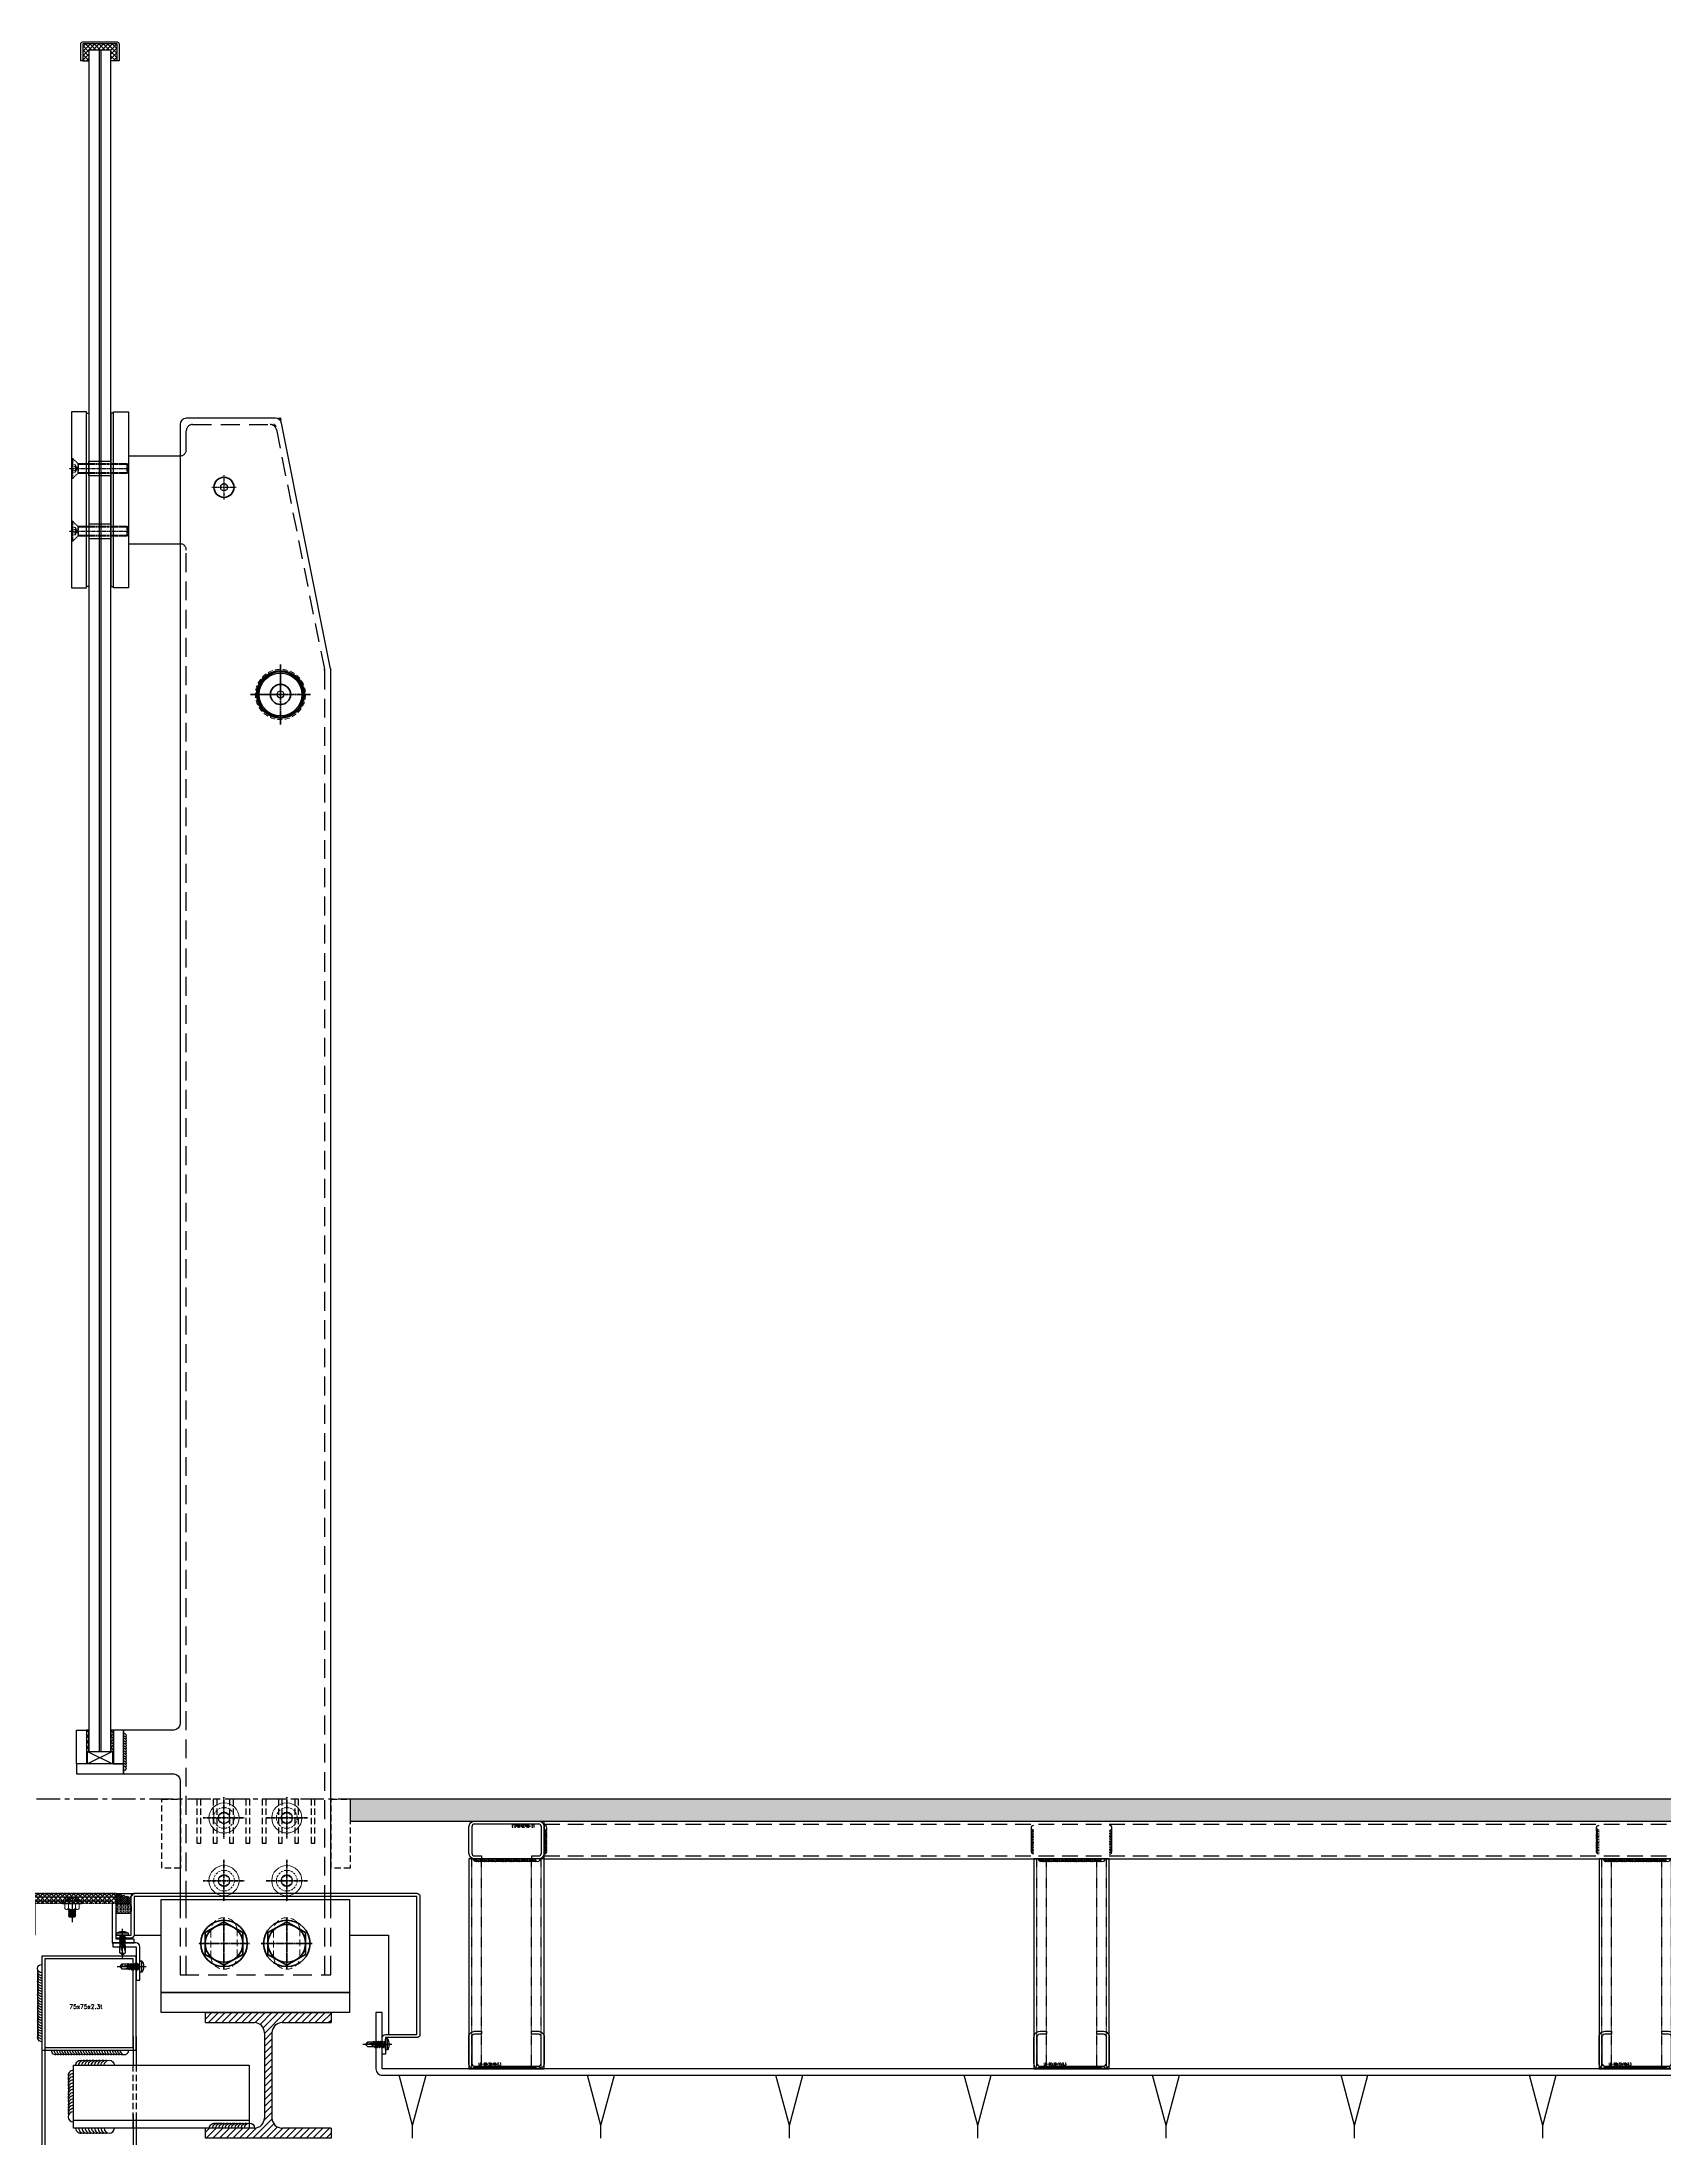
# Model space of a CAD drawing. Extents: x -3378 to 102197, y -3799 to 48702.
# Drawn here: x 83874 to 85166, y 24528 to 26198 of the extents above; entities that cross this region are included whole.
import ezdxf

# ---------------------------------------------------------------- set-up
doc = ezdxf.new("R2010")
doc.units = 0
for name, pattern in [('1', [8, 4, 4]), ('ACAD_ISO02W100', [15, 12, -3]), ('CENTER', [2, 1.25, -0.25, 0.25, -0.25]), ('CENTER2', [28.575, 19.05, -3.175, 3.175, -3.175]), ('DIVIDE', [1.25, 0.5, -0.25, 0, -0.25, 0, -0.25]), ('HIDDEN', [0.375, 0.25, -0.125]), ('Hidden 1_16_', [0.023813, 0.015875, -0.007938])]:
    doc.linetypes.add(name, pattern=pattern)
for name, color, linetype in [('##-鐵件', 1, 'Continuous'), ('11', 11, 'Continuous'), ('17矽利康187', 187, 'Continuous'), ('24WELD', 55, 'Continuous'), ('3', 3, 'Continuous'), ('4', 4, 'Continuous'), ('6', 6, 'Continuous'), ('7-GL-0', 6, 'Continuous'), ('ANGLE', 3, 'Continuous'), ('ARR', 6, 'Continuous'), ('BCM-DIM', 54, 'Continuous'), ('BCM-SIL', 8, 'Continuous'), ('cen', 1, 'CENTER2'), ('CENTER', 4, 'CENTER'), ('D04$0$Annotation', 7, 'Continuous'), ('GM_ANNO_DIMS', 4, 'Continuous'), ('GM_SECT_15', 15, 'Continuous'), ('GM_STEL_PRIM', 3, 'Continuous'), ('STRUCTURAL', 3, 'Continuous'), ('不鏽鋼板S.S.PANEL', 30, 'Continuous'), ('中心線 CENTER', 6, 'CENTER'), ('結構體 STRUCTURAL', 154, 'Continuous'), ('螺絲、螺栓', 4, 'Continuous'), ('視覺模型鋁擠型暫替', 4, 'Continuous'), ('金屬面材 METAL PANEL', 2, 'Continuous'), ('鐵件', 6, 'Continuous'), ('隱藏線 HIDDEN', 8, 'HIDDEN')]:
    doc.layers.add(name, color=color, linetype=linetype)
doc.layers.add('#不列印', color=250, linetype='Continuous', plot=False)
doc.layers.add('不顯示', color=254, linetype='Continuous', plot=False)
for name, color, linetype, lineweight in [('12', 3, 'Continuous', 9), ('粗实线', 7, 'Continuous', 40), ('虚线', 6, 'HIDDEN', 13), ('（粗实线0.35)', 7, '1', 40)]:
    doc.layers.add(name, color=color, linetype=linetype, lineweight=lineweight)
doc.styles.add('DIM', font='simplex.shx', dxfattribs={"bigfont": 'chineset.shx'})
doc.styles.add('romans', font='romans.shx', dxfattribs={"width": 0.5, "bigfont": ' chineset.shx'})

# ---------------------------------------------------------------- blocks, each defined once
blk = doc.blocks.new('*U213')
at = {"layer": '鐵件'}
for p, q in [((-231, 0), (1119, 0)), ((-231, -30), (-231, 0)), ((-231, -30), (1119, -30))]:
    blk.add_line(p, q, dxfattribs=at)
at = {"layer": '鐵件', "linetype": 'HIDDEN', "ltscale": 50}
for p, q in [((-231, -2.3), (1119, -2.3)), ((-231, -27.7), (1119, -27.7))]:
    blk.add_line(p, q, dxfattribs=at)
blk = doc.blocks.new('St-LC-60x30x10x2_3')
at = {"layer": 'STRUCTURAL', "color": 0, "linetype": 'ByBlock', "lineweight": -2}
blk.add_lwpolyline([(14.8, 38.4), (14.8, 36.1), (9.4, 36.1, 0.414214), (7.1, 33.8), (7.1, 13, 0.414214), (9.4, 10.7), (60.2, 10.7, 0.414214), (62.5, 13), (62.5, 33.8, 0.414214), (60.2, 36.1), (54.8, 36.1), (54.8, 38.4), (60.2, 38.4, -0.414214), (64.8, 33.8), (64.8, 13, -0.414214), (60.2, 8.4), (9.4, 8.4, -0.414214), (4.8, 13), (4.8, 33.8, -0.414214), (9.4, 38.4)], format="xyb", close=True, dxfattribs=at)
at = {"layer": 'Defpoints', "color": 0, "linetype": 'ByBlock', "lineweight": -2, "style": 'romans', "width": 0.6}
blk.add_text('LC-60x30x10x2.3', height=2, rotation=360, dxfattribs=at).set_placement((12.6, 11.4))
blk = doc.blocks.new('*U561')
for centre, end in [((0.9, 29), 196.3529), ((1, 31.5), 196.3529), ((1.1, 34), 196.3529), ((1.2, 36.5), 196.3529), ((1.3, 41.5), 196.3529), ((1.3, 39), 196.3529), ((0.1, 4), 268.1431), ((0.2, 6.5), 196.3529), ((0.3, 9), 196.3529), ((0.4, 11.5), 196.3529), ((0.5, 16.5), 196.3529), ((0.5, 14), 196.3529), ((0.6, 19), 196.3529), ((0.7, 21.5), 196.3529), ((0.8, 24), 196.3529), ((0.9, 26.5), 196.3529)]:
    blk.add_arc(centre, 4, 88.1431, end)
blk = doc.blocks.new('*U562')
for centre, end in [((3.1, 96.4), 196.3529), ((3.2, 98.9), 196.3529), ((3.3, 101.4), 196.3529), ((2.1, 64), 196.3529), ((2.2, 69), 196.3529), ((2.2, 66.5), 196.3529), ((2.3, 71.5), 196.3529), ((2.4, 74), 196.3529), ((2.5, 76.5), 196.3529), ((2.6, 81.5), 196.3529), ((2.6, 79), 196.3529), ((2.7, 84), 196.3529), ((2.8, 86.5), 196.3529), ((2.9, 89), 196.3529), ((3, 94), 196.3529), ((3, 91.5), 196.3529), ((0.9, 29), 196.3529), ((1, 31.5), 196.3529), ((1.1, 34), 196.3529), ((1.2, 36.5), 196.3529), ((1.3, 41.5), 196.3529), ((1.3, 39), 196.3529), ((1.4, 44), 196.3529), ((1.5, 46.5), 196.3529), ((1.6, 49), 196.3529), ((1.7, 54), 196.3529), ((1.7, 51.5), 196.3529), ((1.8, 56.5), 196.3529), ((1.9, 59), 196.3529), ((2, 61.5), 196.3529), ((0.1, 4), 268.1431), ((0.2, 6.5), 196.3529), ((0.3, 9), 196.3529), ((0.4, 11.5), 196.3529), ((0.5, 16.5), 196.3529), ((0.5, 14), 196.3529), ((0.6, 19), 196.3529), ((0.7, 21.5), 196.3529), ((0.8, 24), 196.3529), ((0.9, 26.5), 196.3529)]:
    blk.add_arc(centre, 4, 88.1431, end)
blk = doc.blocks.new('*U563')
for centre, end in [((3.1, 96.4), 196.3529), ((3.2, 98.9), 196.3529), ((3.3, 101.4), 196.3529), ((2.1, 64), 196.3529), ((2.2, 69), 196.3529), ((2.2, 66.5), 196.3529), ((2.3, 71.5), 196.3529), ((2.4, 74), 196.3529), ((2.5, 76.5), 196.3529), ((2.6, 81.5), 196.3529), ((2.6, 79), 196.3529), ((2.7, 84), 196.3529), ((2.8, 86.5), 196.3529), ((2.9, 89), 196.3529), ((3, 94), 196.3529), ((3, 91.5), 196.3529), ((0.9, 29), 196.3529), ((1, 31.5), 196.3529), ((1.1, 34), 196.3529), ((1.2, 36.5), 196.3529), ((1.3, 41.5), 196.3529), ((1.3, 39), 196.3529), ((1.4, 44), 196.3529), ((1.5, 46.5), 196.3529), ((1.6, 49), 196.3529), ((1.7, 54), 196.3529), ((1.7, 51.5), 196.3529), ((1.8, 56.5), 196.3529), ((1.9, 59), 196.3529), ((2, 61.5), 196.3529), ((0.1, 4), 268.1431), ((0.2, 6.5), 196.3529), ((0.3, 9), 196.3529), ((0.4, 11.5), 196.3529), ((0.5, 16.5), 196.3529), ((0.5, 14), 196.3529), ((0.6, 19), 196.3529), ((0.7, 21.5), 196.3529), ((0.8, 24), 196.3529), ((0.9, 26.5), 196.3529)]:
    blk.add_arc(centre, 4, 88.1431, end)
blk = doc.blocks.new('*U789')
at = {"layer": 'GM_STEL_PRIM'}
for p, q in [((0, -15), (-10.7, 25)), ((0, -15), (10.7, 25)), ((0, -25), (0, -15))]:
    blk.add_line(p, q, dxfattribs=at)
blk = doc.blocks.new('*U790')
at = {"layer": 'GM_ANNO_DIMS', "color": 0, "linetype": 'ByBlock', "lineweight": -2}
for p in [(0, 0), (150, 0), (300, 0), (450, 0), (600, 0), (750, 0), (900, 0)]:
    blk.add_blockref('*U789', p, dxfattribs=at)
blk = doc.blocks.new('*U635')
for centre, end in [((0.9, 29), 196.3529), ((1, 31.5), 196.3529), ((1.1, 34), 196.3529), ((1.2, 36.5), 196.3529), ((1.3, 41.5), 196.3529), ((1.3, 39), 196.3529), ((0.1, 4), 268.1431), ((0.2, 6.5), 196.3529), ((0.3, 9), 196.3529), ((0.4, 11.5), 196.3529), ((0.5, 16.5), 196.3529), ((0.5, 14), 196.3529), ((0.6, 19), 196.3529), ((0.7, 21.5), 196.3529), ((0.8, 24), 196.3529), ((0.9, 26.5), 196.3529)]:
    blk.add_arc(centre, 4, 88.1431, end)
blk = doc.blocks.new('*U636')
for centre, end in [((3.1, 96.4), 196.3529), ((3.2, 98.9), 196.3529), ((3.3, 101.4), 196.3529), ((2.1, 64), 196.3529), ((2.2, 69), 196.3529), ((2.2, 66.5), 196.3529), ((2.3, 71.5), 196.3529), ((2.4, 74), 196.3529), ((2.5, 76.5), 196.3529), ((2.6, 81.5), 196.3529), ((2.6, 79), 196.3529), ((2.7, 84), 196.3529), ((2.8, 86.5), 196.3529), ((2.9, 89), 196.3529), ((3, 94), 196.3529), ((3, 91.5), 196.3529), ((0.9, 29), 196.3529), ((1, 31.5), 196.3529), ((1.1, 34), 196.3529), ((1.2, 36.5), 196.3529), ((1.3, 41.5), 196.3529), ((1.3, 39), 196.3529), ((1.4, 44), 196.3529), ((1.5, 46.5), 196.3529), ((1.6, 49), 196.3529), ((1.7, 54), 196.3529), ((1.7, 51.5), 196.3529), ((1.8, 56.5), 196.3529), ((1.9, 59), 196.3529), ((2, 61.5), 196.3529), ((0.1, 4), 268.1431), ((0.2, 6.5), 196.3529), ((0.3, 9), 196.3529), ((0.4, 11.5), 196.3529), ((0.5, 16.5), 196.3529), ((0.5, 14), 196.3529), ((0.6, 19), 196.3529), ((0.7, 21.5), 196.3529), ((0.8, 24), 196.3529), ((0.9, 26.5), 196.3529)]:
    blk.add_arc(centre, 4, 88.1431, end)
blk = doc.blocks.new('*U637')
for centre, end in [((3.1, 96.4), 196.3529), ((3.2, 98.9), 196.3529), ((3.3, 101.4), 196.3529), ((2.1, 64), 196.3529), ((2.2, 69), 196.3529), ((2.2, 66.5), 196.3529), ((2.3, 71.5), 196.3529), ((2.4, 74), 196.3529), ((2.5, 76.5), 196.3529), ((2.6, 81.5), 196.3529), ((2.6, 79), 196.3529), ((2.7, 84), 196.3529), ((2.8, 86.5), 196.3529), ((2.9, 89), 196.3529), ((3, 94), 196.3529), ((3, 91.5), 196.3529), ((0.9, 29), 196.3529), ((1, 31.5), 196.3529), ((1.1, 34), 196.3529), ((1.2, 36.5), 196.3529), ((1.3, 41.5), 196.3529), ((1.3, 39), 196.3529), ((1.4, 44), 196.3529), ((1.5, 46.5), 196.3529), ((1.6, 49), 196.3529), ((1.7, 54), 196.3529), ((1.7, 51.5), 196.3529), ((1.8, 56.5), 196.3529), ((1.9, 59), 196.3529), ((2, 61.5), 196.3529), ((0.1, 4), 268.1431), ((0.2, 6.5), 196.3529), ((0.3, 9), 196.3529), ((0.4, 11.5), 196.3529), ((0.5, 16.5), 196.3529), ((0.5, 14), 196.3529), ((0.6, 19), 196.3529), ((0.7, 21.5), 196.3529), ((0.8, 24), 196.3529), ((0.9, 26.5), 196.3529)]:
    blk.add_arc(centre, 4, 88.1431, end)
blk = doc.blocks.new('*U638')
for centre, end in [((0.9, 29), 196.3529), ((1, 31.5), 196.3529), ((1.1, 34), 196.3529), ((1.2, 36.5), 196.3529), ((1.3, 41.5), 196.3529), ((1.3, 39), 196.3529), ((0.1, 4), 268.1431), ((0.2, 6.5), 196.3529), ((0.3, 9), 196.3529), ((0.4, 11.5), 196.3529), ((0.5, 16.5), 196.3529), ((0.5, 14), 196.3529), ((0.6, 19), 196.3529), ((0.7, 21.5), 196.3529), ((0.8, 24), 196.3529), ((0.9, 26.5), 196.3529)]:
    blk.add_arc(centre, 4, 88.1431, end)
blk = doc.blocks.new('*U791')
at = {"layer": '24WELD'}
for name, p, xscale, yscale, zscale, rotation in [('*U638', (-30, 98, 0), -0.5062500000000004, 0.5062500000000004, 0.5062500000000004, 178.1430628016457), ('*U635', (30, 98, 0), 0.5062500000000004, 0.5062500000000004, 0.5062500000000004, 181.8569371983544), ('*U636', (26.8, 71.2, 0), 0.5062499999999996, 0.5062499999999996, 0.5062499999999996, 91.85693719835433), ('*U637', (26.8, -96.4, 0), -0.5062500000000003, 0.5062500000000004, 0.5062500000000004, 88.14306280164571)]:
    blk.add_blockref(name, p, dxfattribs=dict(at, xscale=xscale, yscale=yscale, zscale=zscale, rotation=rotation))
blk = doc.blocks.new('*U794')
at = {"color": 0, "linetype": 'ByBlock', "lineweight": -2}
for p in [(0, 0), (450, 0), (900, 0)]:
    blk.add_blockref('*U791', p, dxfattribs=at)
blk = doc.blocks.new('*U639')
at = {"layer": '##-鐵件', "color": 1}
blk.add_lwpolyline([(1657.2, 30), (1489.8, 30), (1489.8, -30), (1657.2, -30)], close=True, dxfattribs=at)
at = {"color": 251, "linetype": 'Hidden 1_16_', "ltscale": 5}
for p, q in [((1657.2, 27.7), (1489.8, 27.7)), ((1657.2, 20), (1489.8, 20)), ((1657.2, -20), (1489.8, -20)), ((1657.2, -27.7), (1489.8, -27.7))]:
    blk.add_line(p, q, dxfattribs=at)
at = {"layer": '#不列印', "rotation": 90}
blk.add_blockref('St-LC-60x30x10x2_3', (1665.6, -34.8), dxfattribs=at)
blk = doc.blocks.new('*U795')
at = {"layer": '鐵件', "rotation": 270}
blk.add_blockref('*U639', (0, 1573.5), dxfattribs=at)
blk = doc.blocks.new('*U796')
at = {"color": 0, "linetype": 'ByBlock', "lineweight": -2}
for p in [(0, 0), (450, 0), (900, 0)]:
    blk.add_blockref('*U795', p, dxfattribs=at)
blk = doc.blocks.new('A$C19b21843')
at = {"layer": '11'}
blk.add_lwpolyline([(3.5, 4), (3, 3.5), (3.5, 3), (3, 2.5), (3.5, 2), (3, 1.5), (3.5, 1), (3.5, 0), (5, 0), (5, 15), (3.5, 15), (3.5, 14), (3, 13.5), (3.5, 13), (3, 12.5), (3.5, 12), (3, 11.5), (3.5, 11), (3, 10.5), (3.5, 10), (3, 9.5), (3.5, 9), (3, 8.5), (3.5, 8), (3, 7.5), (3.5, 7), (3, 6.5), (3.5, 6), (3, 5.5), (3.5, 5), (3, 4.5)], close=True, dxfattribs=at)
at = {"layer": '12'}
for p, q in [((5, 13.2), (9.2, 13.2)), ((9.2, 10.4), (5, 10.4)), ((9.2, 4.6), (5, 4.6)), ((9.2, 1.8), (5, 1.8)), ((10, 11.8), (10, 3.2)), ((10, 10), (10.2, 10)), ((10, 4.9), (10, 4.6)), ((10.6, 5), (10.3, 5)), ((10.5, 10.5), (10.9, 4.6)), ((10.7, 10), (11.1, 10)), ((11.5, 5), (11.1, 5)), ((11.3, 10.5), (11.8, 4.6)), ((11.6, 10), (11.9, 10)), ((12.4, 5), (12, 5)), ((12.2, 10.5), (12.6, 4.6)), ((12.5, 10), (12.8, 10)), ((13.2, 5), (12.9, 5)), ((13.1, 10.5), (13.5, 4.6)), ((13.4, 10), (13.7, 10)), ((14.1, 5), (13.8, 5)), ((14, 10.5), (14.4, 4.6)), ((14.2, 10), (14.6, 10)), ((15, 5), (14.6, 5)), ((14.8, 10.5), (15.3, 4.6))]:
    blk.add_line(p, q, dxfattribs=at)
for points in [[(10, 4.6), (10, 4.6), (10.3, 5), (10, 8.4)], [(15.1, 10), (15.5, 10), (15.5, 5.4)], [(15.5, 10), (16, 9.5), (16, 5.5), (15.5, 5)]]:
    blk.add_lwpolyline(points, dxfattribs=at)
for points in [[(10.7, 10), (10.5, 10.5), (10.2, 10), (10.6, 5), (10.9, 4.6), (11.1, 5)], [(11.6, 10), (11.3, 10.5), (11.1, 10), (11.5, 5), (11.8, 4.6), (12, 5)], [(12.5, 10), (12.2, 10.5), (11.9, 10), (12.4, 5), (12.6, 4.6), (12.9, 5)], [(13.4, 10), (13.1, 10.5), (12.8, 10), (13.2, 5), (13.5, 4.6), (13.8, 5)], [(14.2, 10), (14, 10.5), (13.7, 10), (14.1, 5), (14.4, 4.6), (14.6, 5)], [(15.1, 10), (14.8, 10.5), (14.6, 10), (15, 5), (15.3, 4.6), (15.5, 5)]]:
    blk.add_lwpolyline(points, close=True, dxfattribs=at)
for centre, radius, start, end in [((8.3, 11.8), 1.66, 300, 60), ((4.6, 7.5), 5.37, 327.686, 32.314), ((8.3, 3.2), 1.66, 300, 60)]:
    blk.add_arc(centre, radius, start, end, dxfattribs=at)
at = {"layer": '3'}
for p, q in [((0, 12), (3.3, 8.8)), ((3, 10.5), (0, 10.5)), ((0, 9.7), (3.1, 6.6)), ((0, 7.5), (3.5, 4)), ((0, 5.2), (2.7, 2.5)), ((0, 4.5), (3, 4.5)), ((0, 3), (0.5, 2.5)), ((1.8, 12.5), (3.4, 10.9))]:
    blk.add_line(p, q, dxfattribs=at)
at = {"layer": '4'}
blk.add_line((0, 7.5), (20, 7.5), dxfattribs=at)
at = {"layer": '6'}
blk.add_lwpolyline([(0, 12.5), (3, 12.5), (3.5, 12), (3, 11.5), (3.5, 11), (3, 10.5), (3.5, 10), (3, 9.5), (3.5, 9), (3, 8.5), (3.5, 8), (3, 7.5), (3.5, 7), (3, 6.5), (3.5, 6), (3, 5.5), (3.5, 5), (3, 4.5), (3.5, 4), (3, 3.5), (3.5, 3), (3, 2.5), (0, 2.5)], close=True, dxfattribs=at)
blk = doc.blocks.new('M5x16圓頭自攻')
at = {"layer": 'ARR', "color": 0, "linetype": 'CENTER', "ltscale": 0.87}
blk.add_line((18, 0), (-5.1, 0), dxfattribs=at)
at = {"layer": 'ARR', "color": 0, "linetype": 'ByBlock', "ltscale": 0.3}
for p, q in [((-1.6, -4.5), (-1.6, 4.5)), ((0.5, 2.2), (1.1, 1.9)), ((0.7, 2.1), (1.6, -2.5)), ((1.9, 1.9), (1.1, 1.9)), ((2.2, 2.5), (3.2, -2.5)), ((3.5, 1.9), (2.7, 1.9)), ((3.8, 2.5), (4.8, -2.5)), ((5.1, 1.9), (4.3, 1.9)), ((5.4, 2.5), (6.4, -2.5)), ((6.8, 1.9), (5.9, 1.9)), ((7.2, 2.5), (8.2, -2.5)), ((8.4, 1.9), (7.7, 1.9)), ((8.7, 1.9), (8, 1.9)), ((9.1, 2.5), (9.7, -0.6)), ((14.1, 2.1), (9.5, 2.1)), ((15.8, 0.1), (14.1, 2.1)), ((15.8, 0.1), (15.9, 0.1)), ((16, 0), (16, 0)), ((2.1, -1.9), (2.9, -1.9)), ((3.7, -1.9), (4.5, -1.9)), ((5.3, -1.9), (6.1, -1.9)), ((6.9, -1.9), (7.8, -1.9)), ((8.5, -2.1), (12.9, -2.1)), ((15.8, -0.1), (14.1, -2.1)), ((15.8, -0.1), (15.9, -0.1))]:
    blk.add_line(p, q, dxfattribs=at)
blk.add_lwpolyline([(-3, -0.5, 0.134476), (-1.6, -4.5), (-0.6, -4.5, 0.198912), (-0.4, -4.4), (-0.1, -4.1, 0.198912), (0, -3.9), (0, 3.9, 0.198912), (-0.1, 4.1), (-0.4, 4.4, 0.198912), (-0.6, 4.5), (-1.6, 4.5, 0.134562), (-3, 0.5), (-2.5, 0.5), (-2.5, -0.5), (-3, -0.5)], format="xyb", dxfattribs=at)
blk.add_lwpolyline([(1.1, 1.9), (2.1, -1.9), (1.8, -2.5), (1.6, -2.5), (1.3, -1.9), (0.3, 1.9), (0.5, 2.2)], dxfattribs=at)
for points in [[(3.2, -2.5), (2.9, -1.9), (1.9, 1.9), (2.2, 2.5), (2.4, 2.5), (2.7, 1.9), (3.7, -1.9), (3.4, -2.5)], [(4.8, -2.5), (4.5, -1.9), (3.5, 1.9), (3.8, 2.5), (4, 2.5), (4.3, 1.9), (5.3, -1.9), (5, -2.5)], [(6.4, -2.5), (6.1, -1.9), (5.1, 1.9), (5.4, 2.5), (5.6, 2.5), (5.9, 1.9), (6.9, -1.9), (6.6, -2.5)], [(8.2, -2.5), (7.8, -1.9), (6.8, 1.9), (7.2, 2.5), (7.3, 2.5), (7.7, 1.9), (8.7, -1.9), (8.3, -2.5)], [(9.1, 2.5), (8.7, 1.9), (9.7, -0.6), (9.5, 2.1), (9.2, 2.5)]]:
    blk.add_lwpolyline(points, close=True, dxfattribs=at)
for centre, radius, start, end in [((0.7, 3.1), 0.874, 220.3388, 257.7802), ((10.9, -0.3), 1.2, 56.152, 236.152), ((14.9, 6.9), 7.01, 241.6458, 278.008), ((15.9, 1.7), 1.82, 168.8617, 267.6865), ((15.9, 0), 0.05, 0, 90), ((1.2, -3.3), 1.44, 84.7312, 144.22), ((13.5, 4.9), 7.01, 241.6458, 274.9541), ((15.9, 0), 0.05, 270, 0)]:
    blk.add_arc(centre, radius, start, end, dxfattribs=at)
blk = doc.blocks.new('*U255')
blk.add_blockref('M5x16圓頭自攻', (0, 0))
blk = doc.blocks.new('H-100x100x6x8')
at = {"layer": '視覺模型鋁擠型暫替', "linetype": 'Continuous'}
h = blk.add_hatch(dxfattribs=at)
h.set_pattern_fill('ANSI31', color=1, scale=30)
h.set_pattern_definition([(45, (-90912.223, -1005445.726), (-2.65165043, 2.65165043), [])])
edge = h.paths.add_edge_path()
edge.add_line((61, -8), (100, -8))
edge.add_line((100, -8), (100, 0))
edge.add_line((100, 0), (0, 0))
edge.add_line((0, 0), (0, -8))
edge.add_line((0, -8), (39, -8))
edge.add_arc((39, -16), 8, 0, 90, ccw=False)
edge.add_line((47, -16), (47, -84))
edge.add_arc((39, -84), 8, -90, 0, ccw=False)
edge.add_line((39, -92), (0, -92))
edge.add_line((0, -92), (0, -100))
edge.add_line((0, -100), (100, -100))
edge.add_line((100, -100), (100, -92))
edge.add_line((100, -92), (61, -92))
edge.add_arc((61, -84), 8, 180, 270, ccw=False)
edge.add_line((53, -84), (53, -16))
edge.add_arc((61, -16), 8, 90, 180, ccw=False)
h.paths.add_polyline_path([(51.9, -76.8), (51.9, -70.8)], flags=16)
h.paths.add_polyline_path([(93.1, -6), (93.1, -2)], flags=16)
h.paths.add_polyline_path([(93.1, -98), (93.1, -94)], flags=16)
h.paths.add_polyline_path([(75.4, -100.5), (75.4, -93)])
for p, q in [((0, 0), (100, 0)), ((0, -8), (0, 0)), ((100, 0), (100, -8)), ((0, -8), (39, -8)), ((47, -16), (47, -84)), ((53, -16), (53, -84)), ((61, -8), (100, -8)), ((0, -100), (0, -92)), ((39, -92), (0, -92)), ((100, -100), (0, -100)), ((100, -92), (61, -92)), ((100, -92), (100, -100))]:
    blk.add_line(p, q, dxfattribs=at)
for centre, start, end in [((39, -16), 0, 90), ((61, -16), 90, 180), ((39, -84), 270, 0), ((61, -84), 180, 270)]:
    blk.add_arc(centre, 8, start, end, dxfattribs=at)
blk = doc.blocks.new('M8对拧螺钉CF1')
at = {"color": 7, "lineweight": 9, "flags": 128}
blk.add_lwpolyline([(-2.5, -1.4), (0, -2.9), (2.5, -1.4), (2.5, 1.4), (0, 2.9), (-2.5, 1.4)], close=True, dxfattribs=at)
at = {"color": 7, "lineweight": 9}
blk.add_circle((0, 0), 2.89, dxfattribs=at)
at = {"layer": 'cen', "color": 1, "linetype": 'CENTER', "ltscale": 0.5}
for p, q in [((-9.7, 0), (9.7, 0)), ((0, 9.7), (0, -9.7))]:
    blk.add_line(p, q, dxfattribs=at)
at = {"layer": '（粗实线0.35)'}
blk.add_circle((0, 0), 8, dxfattribs=at)
blk = doc.blocks.new('*U219')
at = {"layer": 'D04$0$Annotation', "color": 8}
for centre, end in [((4, 0), 180), ((8, 0), 120), ((12, 0), 120), ((16, 0), 120), ((20, 0), 120), ((24, 0), 120), ((28, 0), 120), ((32, 0), 120), ((36, 0), 120), ((40, 0), 120), ((44, 0), 120), ((48, 0), 120), ((52, 0), 120), ((56, 0), 120)]:
    blk.add_arc(centre, 4, 0, end, dxfattribs=at)
blk = doc.blocks.new('*U316')
at = {"color": 6, "linetype": 'ACAD_ISO02W100', "lineweight": 9, "ltscale": 0.12}
for p, q in [((0, 8), (1, 8)), ((0, -8), (0, 8)), ((0, 2.9), (3, 2.9)), ((0, 1.4), (3, 1.4)), ((1, -8), (1, 8)), ((1, 8), (5, 4)), ((3, 2.9), (4.7, 0)), ((3, -2.9), (4.7, 0)), ((5, 4), (44.2, 4)), ((5, 4), (5, -4)), ((5, 4), (5.7, 3.2)), ((5, 3.2), (45, 3.2)), ((5.7, -4), (5.7, 4)), ((44.2, 4), (45, 3.2)), ((44.2, -4), (44.2, 4)), ((45, 3.2), (45, -3.3)), ((0, -1.5), (3, -1.5)), ((0, -2.9), (3, -2.9)), ((0, -8), (1, -8)), ((1, -8), (5, -4)), ((5, -3.3), (45, -3.3)), ((5, -4), (5.7, -3.3)), ((5, -4), (44.2, -4)), ((44.2, -4), (45, -3.3))]:
    blk.add_line(p, q, dxfattribs=at)
for centre, radius, start, end in [((1.9, 2.2), 1.32, 326.6933, 33.3067), ((1.3, 0), 2.26, 320.1408, 39.8592), ((1.9, -2.2), 1.32, 326.6933, 33.3067)]:
    blk.add_arc(centre, radius, start, end, dxfattribs=at)
at = {"layer": 'CENTER', "color": 1, "linetype": 'CENTER', "ltscale": 0.5}
blk.add_line((-1.6, 0), (46.4, 0), dxfattribs=at)
blk = doc.blocks.new('*U317')
at = {"color": 6, "linetype": 'ACAD_ISO02W100', "lineweight": 9, "ltscale": 0.12}
for p, q in [((0, 8), (1, 8)), ((0, -8), (0, 8)), ((0, 2.9), (3, 2.9)), ((0, 1.4), (3, 1.4)), ((1, -8), (1, 8)), ((1, 8), (5, 4)), ((3, 2.9), (4.7, 0)), ((3, -2.9), (4.7, 0)), ((5, 4), (44.2, 4)), ((5, 4), (5, -4)), ((5, 4), (5.7, 3.2)), ((5, 3.2), (45, 3.2)), ((5.7, -4), (5.7, 4)), ((44.2, 4), (45, 3.2)), ((44.2, -4), (44.2, 4)), ((45, 3.2), (45, -3.3)), ((0, -1.5), (3, -1.5)), ((0, -2.9), (3, -2.9)), ((0, -8), (1, -8)), ((1, -8), (5, -4)), ((5, -3.3), (45, -3.3)), ((5, -4), (5.7, -3.3)), ((5, -4), (44.2, -4)), ((44.2, -4), (45, -3.3))]:
    blk.add_line(p, q, dxfattribs=at)
for centre, radius, start, end in [((1.9, 2.2), 1.32, 326.6933, 33.3067), ((1.3, 0), 2.26, 320.1408, 39.8592), ((1.9, -2.2), 1.32, 326.6933, 33.3067)]:
    blk.add_arc(centre, radius, start, end, dxfattribs=at)
at = {"layer": 'CENTER', "color": 1, "linetype": 'CENTER', "ltscale": 0.5}
blk.add_line((-1.6, 0), (46.4, 0), dxfattribs=at)
blk = doc.blocks.new('*U802')
at = {"color": 1, "linetype": 'CENTER', "ltscale": 0.3}
for p, q in [((0, -20.3), (0, 20.3)), ((20.3, 0), (-20.3, 0))]:
    blk.add_line(p, q, dxfattribs=at)
blk.add_lwpolyline([(0, 17.3), (15, 8.7), (15, -8.7), (0, -17.3), (-15, -8.7), (-15, 8.7)], close=True)
blk.add_circle((0, 0), 15)
at = {"layer": '粗实线'}
blk.add_circle((0, 0), 18.5, dxfattribs=at)
at = {"layer": '虚线', "ltscale": 21}
blk.add_lwpolyline([(-10.5, 10), (-10.5, -10, 1), (10.5, -10), (10.5, 10, 1)], format="xyb", close=True, dxfattribs=at)
blk = doc.blocks.new('*U801')
at = {"layer": '粗实线', "color": 0, "linetype": 'ByBlock', "lineweight": -2}
for p in [(0, 0), (50, 0)]:
    blk.add_blockref('*U802', p, dxfattribs=at)
blk = doc.blocks.new('M12CF')
at = {"color": 1, "linetype": 'CENTER', "lineweight": -2, "ltscale": 0.5}
for p, q in [((-16.5, 0), (16.5, 0)), ((0, 16.5), (0, -16.5))]:
    blk.add_line(p, q, dxfattribs=at)
at = {"color": 7, "lineweight": 9, "flags": 128}
blk.add_lwpolyline([(-4, -2.3), (0, -4.6), (4, -2.3), (4, 2.3), (0, 4.6), (-4, 2.3)], close=True, dxfattribs=at)
at = {"color": 7, "lineweight": 9}
for radius in [12, 4.62]:
    blk.add_circle((0, 0), radius, dxfattribs=at)
blk = doc.blocks.new('*U466')
for centre, end in [((4, -0.1), 178.1431), ((6.5, -0.2), 106.3529), ((9, -0.3), 106.3529), ((11.5, -0.4), 106.3529), ((14, -0.5), 106.3529), ((16.5, -0.5), 106.3529), ((19, -0.6), 106.3529), ((21.5, -0.7), 106.3529), ((24, -0.8), 106.3529), ((26.5, -0.9), 106.3529), ((29, -0.9), 106.3529), ((31.5, -1), 106.3529)]:
    blk.add_arc(centre, 4, 358.1431, end)
blk = doc.blocks.new('*U486')
for centre, end in [((4, -0.1), 178.1431), ((6.5, -0.2), 106.3529), ((9, -0.3), 106.3529), ((11.5, -0.4), 106.3529), ((14, -0.5), 106.3529), ((16.5, -0.5), 106.3529), ((19, -0.6), 106.3529), ((21.5, -0.7), 106.3529), ((24, -0.8), 106.3529), ((26.5, -0.9), 106.3529)]:
    blk.add_arc(centre, 4, 358.1431, end)
blk = doc.blocks.new('*U487')
for centre, end in [((4, -0.1), 178.1431), ((6.5, -0.2), 106.3529), ((9, -0.3), 106.3529), ((11.5, -0.4), 106.3529), ((14, -0.5), 106.3529), ((16.5, -0.5), 106.3529), ((19, -0.6), 106.3529), ((21.5, -0.7), 106.3529), ((24, -0.8), 106.3529), ((26.5, -0.9), 106.3529)]:
    blk.add_arc(centre, 4, 358.1431, end)
blk = doc.blocks.new('*U488')
for centre, end in [((4, -0.1), 178.1431), ((6.5, -0.2), 106.3529), ((9, -0.3), 106.3529), ((11.5, -0.4), 106.3529), ((14, -0.5), 106.3529), ((16.5, -0.5), 106.3529), ((19, -0.6), 106.3529), ((21.5, -0.7), 106.3529), ((24, -0.8), 106.3529), ((26.5, -0.9), 106.3529), ((29, -0.9), 106.3529), ((31.5, -1), 106.3529), ((34, -1.1), 106.3529), ((36.5, -1.2), 106.3529)]:
    blk.add_arc(centre, 4, 358.1431, end)
blk = doc.blocks.new('*U472')
for centre, end in [((-0.5, -16.5), 16.3529), ((-0.6, -19), 16.3529), ((-0.5, -14), 16.3529), ((-0.4, -11.5), 16.3529), ((-0.3, -9), 16.3529), ((-0.1, -4), 88.1431), ((-0.2, -6.5), 16.3529), ((-1.3, -39), 16.3529), ((-1.2, -36.5), 16.3529), ((-1, -31.5), 16.3529), ((-1.1, -34), 16.3529), ((-0.9, -29), 16.3529), ((-0.9, -26.5), 16.3529), ((-0.8, -24), 16.3529), ((-0.7, -21.5), 16.3529), ((-1.8, -56.5), 16.3529), ((-1.9, -59), 16.3529), ((-1.7, -54), 16.3529), ((-1.7, -51.5), 16.3529), ((-1.6, -49), 16.3529), ((-1.4, -44), 16.3529), ((-1.5, -46.5), 16.3529), ((-1.3, -41.5), 16.3529), ((-2.2, -69), 16.3529), ((-2.2, -66.5), 16.3529), ((-2.1, -64), 16.3529), ((-2, -61.5), 16.3529)]:
    blk.add_arc(centre, 4, 268.1431, end)
blk = doc.blocks.new('*U467')
for centre, end in [((-69, 2.2), 286.3529), ((-66.5, 2.2), 286.3529), ((-64, 2.1), 286.3529), ((-61.5, 2), 286.3529), ((-59, 1.9), 286.3529), ((-56.5, 1.8), 286.3529), ((-54, 1.7), 286.3529), ((-51.5, 1.7), 286.3529), ((-49, 1.6), 286.3529), ((-46.5, 1.5), 286.3529), ((-44, 1.4), 286.3529), ((-41.5, 1.3), 286.3529), ((-39, 1.3), 286.3529), ((-36.5, 1.2), 286.3529), ((-34, 1.1), 286.3529), ((-31.5, 1), 286.3529), ((-29, 0.9), 286.3529), ((-26.5, 0.9), 286.3529), ((-24, 0.8), 286.3529), ((-21.5, 0.7), 286.3529), ((-19, 0.6), 286.3529), ((-16.5, 0.5), 286.3529), ((-14, 0.5), 286.3529), ((-11.5, 0.4), 286.3529), ((-9, 0.3), 286.3529), ((-6.5, 0.2), 286.3529), ((-4, 0.1), 358.1431)]:
    blk.add_arc(centre, 4, 178.1431, end)
blk = doc.blocks.new('75x75x2.3t')
at = {"layer": 'GM_SECT_15'}
for points in [[(0, -75), (75, -75), (75, 0), (0, 0)], [(2.3, -72.7), (72.7, -72.7), (72.7, -2.3), (2.3, -2.3)]]:
    blk.add_lwpolyline(points, close=True, dxfattribs=at)
at = {"layer": '不顯示', "linetype": 'Continuous', "insert": (21.8, -38.5), "char_height": 3.5, "attachment_point": 1, "style": 'DIM'}
blk.add_mtext_dynamic_manual_height_columns('75x75x2.3t', width=3.486, gutter_width=17.5, heights=[0], dxfattribs=at)

msp = doc.modelspace()

# ---------------------------------------------------------------- hatches: boundary and pattern name
at = {"layer": '17矽利康187'}
h = msp.add_hatch(dxfattribs=at)
h.set_pattern_fill('ANSI37', color=256, scale=25.4)
h.set_pattern_definition([(45, (89261.228, -1031465.5828), (-2.24506403, 2.24506403), []), (135, (89261.228, -1031465.5828), (-2.24506403, -2.24506403), [])])
h.paths.add_polyline_path([(83911.701, 24853.178), (83909.721, 24853.178), (83909.721, 24836.178), (83911.701, 24836.178), (83911.701, 24839.978)])
h.paths.add_polyline_path([(83931.221, 24853.178), (83929.221, 24853.178), (83929.221, 24839.978), (83929.221, 24836.178), (83931.221, 24836.178)])
at = {"layer": 'BCM-DIM', "linetype": 'Continuous'}
h = msp.add_hatch(dxfattribs=at)
h.set_pattern_fill('ANSI37', color=256, scale=20)
h.set_pattern_definition([(45, (26995.815, -1053695.415), (-1.767766953, 1.767766953), []), (135, (26995.815, -1053695.415), (-1.767766953, -1.767766953), [])])
h.paths.add_polyline_path([(83929.221, 26182.978), (83934.221, 26182.978), (83934.221, 26196.478), (83906.701, 26196.478), (83906.701, 26182.978), (83911.701, 26182.978), (83911.701, 26191.478), (83929.221, 26191.478)])
at = {"layer": 'BCM-SIL'}
h = msp.add_hatch(dxfattribs=at)
h.set_pattern_fill('ANSI37', color=256, scale=20, angle=-180)
h.set_pattern_definition([(225, (-4198.9693, -991934.3894), (1.767766953, -1.767766953), []), (315, (-4198.9693, -991934.3894), (1.767766953, 1.767766953), [])])
h.paths.add_polyline_path([(83933.238, 24714.979), (83755.138, 24714.979), (83761.728, 24723.181), (83933.238, 24723.181)])
h = msp.add_hatch(dxfattribs=at)
h.set_pattern_fill('ANSI37', color=256, scale=10, angle=-180)
h.set_pattern_definition([(225, (-4198.9693, -991934.3894), (0.8838834765, -0.8838834765), []), (315, (-4198.9693, -991934.3894), (0.8838834765, 0.8838834765), [])])
edge = h.paths.add_edge_path()
edge.add_arc((83948.238, 24719.954), 3, 102.932017, 180, ccw=False)
edge.add_arc((84016.739, 28325.516), 3603.302, 268.672145, 268.900035, ccw=False)
edge.add_line((83933.238, 24723.181), (83933.238, 24720.181))
edge.add_line((83933.238, 24720.181), (83933.238, 24714.979))
edge.add_line((83933.238, 24714.979), (83945.238, 24714.979))
edge.add_line((83945.238, 24714.979), (83945.238, 24719.954))
h = msp.add_hatch(dxfattribs=at)
h.set_pattern_fill('DOTS', color=256, scale=20, angle=-90, style=0)
h.set_pattern_definition([(90, (78483.108, -11634.5445), (1.25, 0.625), [0, -1.25])])
edge = h.paths.add_edge_path()
edge.add_arc((83943.238, 24708.994), 2, 270, 360)
edge.add_line((83945.238, 24708.994), (83945.238, 24712.979))
edge.add_arc((83943.238, 24712.979), 2, 0, 90)
edge.add_line((83943.238, 24714.979), (83934.872, 24714.979))
edge.add_arc((83934.872, 24712.979), 2, 90, 180)
edge.add_line((83932.872, 24712.979), (83932.872, 24708.994))
edge.add_arc((83934.872, 24708.994), 2, 180, 270)
edge.add_line((83934.872, 24706.994), (83943.238, 24706.994))
at = {"layer": '結構體 STRUCTURAL', "true_color": 0xf26722}
h = msp.add_hatch(dxfattribs=at)
h.set_pattern_fill('AR-HBONE', color=30, scale=0.1)
h.set_pattern_definition([(45, (31391.011, -66187.213), (0, 14.3684098), [30.48, -10.16]), (135, (31398.195, -66180.029), (1e-15, 14.3684098), [30.48, -10.16])])
h.paths.add_polyline_path([(84119.672, 24798.085), (84119.672, 24780.585), (85673.7, 24780.585), (85673.7, 24798.085)])

# ---------------------------------------------------------------- linework, layer by layer
at = {"layer": '17矽利康187'}
for points in [[(83911.701, 24853.178), (83909.721, 24853.178), (83909.721, 24836.178), (83911.701, 24836.178), (83911.701, 24840.178)], [(83931.221, 24853.178), (83929.221, 24853.178), (83929.221, 24836.178), (83929.221, 24836.178), (83931.221, 24836.178)]]:
    msp.add_lwpolyline(points, close=True, dxfattribs=at)
at = {"layer": '17矽利康187', "color": 254}
msp.add_lwpolyline([(83910.471, 24836.178), (83930.471, 24836.178), (83930.471, 24826.178), (83910.471, 24826.178)], close=True, dxfattribs=at)
for points in [[(83910.471, 24836.178), (83930.471, 24826.178)], [(83930.471, 24836.178), (83910.471, 24826.178)]]:
    msp.add_lwpolyline(points, dxfattribs=at)
at = {"layer": '7-GL-0'}
for p, q in [((83919.701, 26191.478, 0), (83919.701, 25036.058, 0)), ((83921.221, 26191.478, 0), (83921.221, 25036.058, 0)), ((83919.701, 25036.058, 0), (83919.701, 24836.178, 0)), ((83921.221, 25036.058, 0), (83921.221, 24836.178, 0))]:
    msp.add_line(p, q, dxfattribs=at)
for points in [[(83929.221, 25036.058), (83929.221, 26191.478), (83911.701, 26191.478), (83911.701, 25036.058)], [(83911.701, 25036.058), (83911.701, 24836.178), (83929.221, 24836.178), (83929.221, 25036.058)]]:
    msp.add_lwpolyline(points, dxfattribs=at)
at = {"layer": 'ANGLE'}
msp.add_lwpolyline([(83906.701, 26182.978), (83905.201, 26182.978), (83905.201, 26196.478, -0.41421356), (83906.701, 26197.978), (83934.221, 26197.978, -0.41421356), (83935.721, 26196.478), (83935.721, 26182.978), (83934.221, 26182.978), (83934.221, 26196.478), (83906.701, 26196.478)], format="xyb", close=True, dxfattribs=at)
at = {"layer": 'BCM-DIM', "linetype": 'Continuous'}
for p, q in [((83906.701, 26182.978), (83911.701, 26182.978)), ((83934.221, 26182.978), (83929.221, 26182.978))]:
    msp.add_line(p, q, dxfattribs=at)
at = {"layer": 'BCM-SIL'}
msp.add_line((83933.238, 24723.085), (83948.278, 24722.954), dxfattribs=at)
at = {"layer": 'BCM-SIL', "linetype": 'HIDDEN', "ltscale": 0.5}
msp.add_lwpolyline([(83933.238, 24714.979), (83755.138, 24714.979), (83761.728, 24723.181), (83933.238, 24723.181)], close=True, dxfattribs=at)
at = {"layer": 'BCM-SIL'}
msp.add_lwpolyline([(83935.238, 24714.979), (83943.238, 24714.979, -0.41421356), (83945.238, 24712.979), (83945.238, 24708.994, -0.41421356), (83943.238, 24706.994), (83935.238, 24706.994, -0.41421356), (83933.238, 24708.994), (83933.238, 24712.979, -0.41421356)], format="xyb", close=True, dxfattribs=at)
at = {"layer": 'GM_SECT_15'}
for p, q in [((83874.247, 24608.586, 0), (83874.247, 23978.451, 0)), ((83876.547, 24608.586, 0), (83876.547, 23980.333, 0)), ((83946.947, 24609.116, 0), (83946.947, 24586.085, 0)), ((83949.247, 24609.116, 0), (83949.247, 24586.085, 0)), ((83946.947, 24547.095, 0), (83946.95, 24161.468)), ((83949.247, 24547.095, 0), (83949.25, 24161.468))]:
    msp.add_line(p, q, dxfattribs=at)
at = {"layer": 'GM_SECT_15', "elevation": 0}
for points in [[(84039.248, 24586.085), (84039.248, 24536.085), (83899.248, 24536.085), (83899.248, 24586.085)], [(84039.248, 24586.085), (84039.248, 24542.085), (83899.248, 24542.085), (83899.248, 24586.085)]]:
    msp.add_lwpolyline(points, close=True, dxfattribs=at)
at = {"layer": 'GM_STEL_PRIM', "elevation": 0}
msp.add_lwpolyline([(85781.56, 24583.162), (84145.234, 24583.162), (84145.243, 24628.177), (84140.243, 24628.178), (84140.234, 24583.163, 0.41424728), (84145.234, 24578.162), (85781.56, 24578.162)], format="xyb", close=True, dxfattribs=at)
at = {"layer": '不鏽鋼板S.S.PANEL'}
for p, q in [((83943.221, 25868.178), (83984.221, 25868.178)), ((83943.221, 25798.178), (83984.221, 25798.178))]:
    msp.add_line(p, q, dxfattribs=at)
for points in [[(83909.721, 25903.178), (83897.721, 25903.178), (83897.721, 25763.178), (83909.721, 25763.178)], [(83911.721, 25764.178), (83909.721, 25764.178), (83909.721, 25902.178), (83911.721, 25902.178)], [(83929.221, 25764.178), (83931.221, 25764.178), (83931.221, 25902.178), (83929.221, 25902.178)], [(83931.221, 25903.178), (83943.221, 25903.178), (83943.221, 25763.178), (83931.221, 25763.178)], [(83911.721, 25863.928), (83929.221, 25863.928), (83929.221, 25852.428), (83911.721, 25852.428)], [(83911.721, 25802.428), (83929.221, 25802.428), (83929.221, 25813.928), (83911.721, 25813.928)], [(83969.221, 24718.178), (84119.221, 24718.178), (84119.221, 24644.178), (83969.221, 24644.178)], [(83969.221, 24644.178), (84119.221, 24644.178), (84119.221, 24628.178), (83969.221, 24628.178)]]:
    msp.add_lwpolyline(points, close=True, dxfattribs=at)
for points in [[(84104.221, 24718.178), (84104.221, 25697.682, 0.04938899), (84104.124, 25698.663), (84065.025, 25894.158, 0.35751077), (84060.122, 25898.178), (83989.221, 25898.178, 0.41421356), (83984.221, 25893.178), (83984.221, 24858.178, -0.41421356), (83979.221, 24853.178), (83939.221, 24853.178)], [(83939.221, 24818.178), (83979.221, 24818.178, -0.41421356), (83984.221, 24813.178), (83984.221, 24718.178)]]:
    msp.add_lwpolyline(points, format="xyb", dxfattribs=at)
for radius in [19.05, 18.5, 18.5, 18, 17.05]:
    msp.add_circle((84064.221, 25678.178), radius, dxfattribs=at)
at = {"layer": '中心線 CENTER', "ltscale": 15}
msp.add_line((101018.781, 24798.085, 0), (82488.036, 24798.085, 0), dxfattribs=at)
at = {"layer": '粗实线', "color": 50, "linetype": 'DIVIDE', "ltscale": 0.01}
for p, q in [((84058.524, 25893.178), (84060.122, 25893.178)), ((84060.122, 25893.178), (84060.436, 25891.61)), ((84062.623, 25898.178), (84064.221, 25898.178)), ((84064.221, 25898.178), (84064.535, 25896.61)), ((84099.183, 25697.872), (84099.221, 25697.682)), ((84099.221, 25697.682), (84099.221, 25697.489)), ((84104.183, 25698.367), (84104.221, 25698.178)), ((84104.221, 25698.178), (84104.221, 25697.984))]:
    msp.add_line(p, q, dxfattribs=at)
at = {"layer": '粗实线', "color": 1, "linetype": 'CENTER', "ltscale": 0.8}
for p, q in [((84064.221, 25654.178), (84064.221, 25702.178)), ((84040.221, 25678.178), (84088.221, 25678.178))]:
    msp.add_line(p, q, dxfattribs=at)
at = {"layer": '粗实线'}
msp.add_line((83939.221, 24818.178), (83939.221, 24853.178), dxfattribs=at)
at = {"layer": '結構體 STRUCTURAL', "color": 30, "true_color": 0xf26722, "elevation": 0}
msp.add_lwpolyline([(84119.672, 24798.085), (84119.672, 24780.585), (85673.7, 24780.585), (85673.7, 24798.085)], close=True, dxfattribs=at)
at = {"layer": '虚线', "ltscale": 36}
msp.add_lwpolyline([(83984.221, 24853.178), (83984.221, 24853.178)], close=True, dxfattribs=at)
at = {"layer": '虚线', "ltscale": 16}
msp.add_circle((84064.221, 25678.178), 20, dxfattribs=at)
at = {"layer": '虚线', "ltscale": 7}
for centre in [(84019.221, 24783.178), (84069.221, 24783.178), (84019.221, 24733.178), (84069.221, 24733.178)]:
    msp.add_circle(centre, 8.25, dxfattribs=at)
at = {"layer": '金屬面材 METAL PANEL'}
for p, q in [((83933.238, 24697.795, 0), (83933.238, 24700.795, 0)), ((83933.238, 24697.795, 0), (83933.238, 24700.795, 0)), ((83933.238, 24686.785), (83933.238, 24689.785)), ((83933.238, 24686.785), (83933.238, 24689.785)), ((83947.738, 24689.877), (83968.798, 24689.877)), ((84119.221, 24689.877), (84150.237, 24689.877)), ((84150.237, 24689.877), (84150.237, 24610.677))]:
    msp.add_line(p, q, dxfattribs=at)
at = {"layer": '金屬面材 METAL PANEL', "ltscale": 15}
for points in [[(83901.721, 24853.178), (83909.721, 24853.178), (83909.721, 24826.178), (83901.721, 24826.178)], [(83939.221, 24853.178), (83931.221, 24853.178), (83931.221, 24826.178), (83939.221, 24826.178)], [(83901.721, 24818.178), (83939.221, 24818.178), (83939.221, 24826.178), (83901.721, 24826.178)]]:
    msp.add_lwpolyline(points, close=True, dxfattribs=at)
at = {"layer": '金屬面材 METAL PANEL'}
msp.add_lwpolyline([(83761.728, 24723.085), (83933.238, 24723.085), (83933.238, 24720.085), (83763.166, 24720.085)], dxfattribs=at)
at = {"layer": '金屬面材 METAL PANEL', "linetype": 'Continuous'}
msp.add_lwpolyline([(83865.841, 24690.085), (83868.841, 24690.086), (83868.841, 24717.086), (83930.239, 24717.086), (83930.239, 24683.586), (83947.641, 24683.586), (83947.641, 24686.586), (83933.239, 24686.586), (83933.239, 24720.086), (83865.841, 24720.086), (83865.841, 24690.086)], dxfattribs=at)
at = {"layer": '金屬面材 METAL PANEL'}
msp.add_lwpolyline([(83933.239, 24689.877), (83945.238, 24689.877), (83945.238, 24720.677, -0.41421356), (83947.738, 24723.177), (84172.737, 24723.177, -0.41421356), (84175.237, 24720.677), (84175.237, 24610.677, -0.41421356), (84172.737, 24608.177), (84147.738, 24608.177), (84147.738, 24594.995), (84145.238, 24594.995), (84145.238, 24608.177, -0.41421356), (84147.738, 24610.677), (84172.737, 24610.677), (84172.737, 24720.677), (83947.738, 24720.677), (83947.738, 24689.877, -0.41421356), (83945.238, 24687.377), (83933.239, 24687.377)], format="xyb", dxfattribs=at)
msp.add_lwpolyline([(83930.58, 24680.585), (83949.237, 24680.585), (83949.237, 24653.923), (83952.237, 24653.923), (83952.237, 24680.585, 0.41421356), (83949.237, 24683.585), (83930.58, 24683.585)], format="xyb", close=True, dxfattribs=at)
at = {"layer": '隱藏線 HIDDEN', "linetype": 'HIDDEN', "ltscale": 20}
for p, q in [((83946.948, 24536.085, 0), (83946.948, 24586.085, 0)), ((83949.248, 24586.085, 0), (83949.247, 24536.085, 0))]:
    msp.add_line(p, q, dxfattribs=at)
at = {"layer": '隱藏線 HIDDEN', "linetype": 'HIDDEN', "ltscale": 60}
for points in [[(83984.221, 25868.178), (83984.221, 25868.178, 0.41421356), (83989.221, 25873.178), (83989.221, 25888.178, -0.41421356), (83994.221, 25893.178), (84056.023, 25893.178, -0.35751077), (84060.926, 25889.158), (84099.124, 25698.168, -0.04938899), (84099.221, 25697.187), (84099.221, 24718.178)], [(83989.221, 24718.178), (83989.221, 25793.178, 0.41421356), (83984.221, 25798.178), (83984.221, 25798.178)]]:
    msp.add_lwpolyline(points, format="xyb", dxfattribs=at)
at = {"layer": '隱藏線 HIDDEN', "linetype": 'HIDDEN', "ltscale": 20, "elevation": -40935}
for points in [[(83969.672, 24743.168), (83969.672, 24798.168), (83984.672, 24798.168), (83984.672, 24743.168)], [(83997.672, 24798.168), (83997.672, 24763.168), (84000.672, 24763.168), (84000.672, 24798.168)], [(84010.672, 24798.168), (84010.672, 24763.168), (84013.672, 24763.168), (84013.672, 24798.168)], [(84023.672, 24798.168), (84023.672, 24763.168), (84026.672, 24763.168), (84026.672, 24798.168)], [(84036.672, 24798.168), (84036.672, 24763.168), (84039.672, 24763.168), (84039.672, 24798.168)], [(84049.672, 24798.168), (84049.672, 24763.168), (84052.672, 24763.168), (84052.672, 24798.168)], [(84062.672, 24798.168), (84062.672, 24763.168), (84065.672, 24763.168), (84065.672, 24798.168)], [(84075.672, 24798.168), (84075.672, 24763.168), (84078.672, 24763.168), (84078.672, 24798.168)], [(84088.672, 24798.168), (84088.672, 24763.168), (84091.672, 24763.168), (84091.672, 24798.168)], [(84104.672, 24743.168), (84104.672, 24798.168), (84119.672, 24798.168), (84119.672, 24743.168)]]:
    msp.add_lwpolyline(points, close=True, dxfattribs=at)
at = {"layer": '隱藏線 HIDDEN', "linetype": 'HIDDEN', "ltscale": 60}
for points in [[(83984.221, 24718.178), (83984.221, 24658.178), (84104.221, 24658.178), (84104.221, 24718.178)], [(83989.221, 24658.178), (83989.221, 24718.178)], [(84099.221, 24718.178), (84099.221, 24658.178)]]:
    msp.add_lwpolyline(points, dxfattribs=at)

# ---------------------------------------------------------------- block references
for name, p in [('M8对拧螺钉CF1', (84019.221, 25843.178)), ('M8对拧螺钉CF1', (84064.221, 25678.178)), ('*U794', (84694.221, 24679.376, 0)), ('*U796', (84244.221, 24666.874))]:
    msp.add_blockref(name, p)
at = {"layer": '24WELD'}
for name, p, xscale, yscale, zscale, rotation in [('*U561', (84274.221, 24777.412), 0.5062500000000004, 0.5062500000000004, 0.5062500000000004, 181.8569371983544), ('*U562', (84271.048, 24750.585, 0), 0.5062499999999992, 0.5062499999999992, 0.5062499999999992, 91.85693719835433), ('*U467', (83874.237, 24666.521), -0.8437500000000008, 0.8437500000000008, 0.8437500000000008, 268.1430628016458), ('*U472', (83943.297, 24598.101), 0.8437500000000009, 0.8437500000000009, 0.8437500000000009, 271.8569371983542), ('*U488', (83899.248, 24541.049, 0), 1.012499999999996, 1.012499999999996, 1.012499999999996, 91.85693719835433), ('*U487', (83931.948, 24586.085, 0), -1.012500000000001, 1.012500000000001, 1.012500000000001, 358.1430628016457), ('*U563', (84271.048, 24583.072, 0), -0.5062500000000003, 0.5062500000000004, 0.5062500000000004, 88.14306280164571), ('*U486', (83931.948, 24536.085, 0), 1.012500000000001, 1.012500000000001, 1.012500000000001, 181.8569371983544), ('*U466', (84043.63, 24536.004, 0), -1.012500000000001, 1.012500000000001, 1.012500000000001, 358.1430628016457)]:
    msp.add_blockref(name, p, dxfattribs=dict(at, xscale=xscale, yscale=yscale, zscale=zscale, rotation=rotation))
at = {"layer": 'BCM-DIM', "rotation": 270}
msp.add_blockref('A$C19b21843', (83890.694, 24720.085), dxfattribs=at)
at = {"layer": 'BCM-SIL', "xscale": -1, "rotation": 90}
msp.add_blockref('*U255', (83938.384, 24689.785), dxfattribs=at)
at = {"layer": 'BCM-SIL', "xscale": -1}
for p in [(83952.237, 24664.754), (84147.738, 24602.821)]:
    msp.add_blockref('*U255', p, dxfattribs=at)
at = {"layer": 'D04$0$Annotation', "xscale": -0.5, "yscale": 0.5, "zscale": 0.5000000000004547, "rotation": 270}
msp.add_blockref('*U219', (83939.221, 24820.678), dxfattribs=at)
at = {"layer": 'GM_ANNO_DIMS'}
msp.add_blockref('*U790', (84169.435, 24553.162, 0), dxfattribs=at)
at = {"layer": 'GM_SECT_15', "rotation": 359.9999972778685}
msp.add_blockref('75x75x2.3t', (83874.237, 24673.106), dxfattribs=at)
at = {"layer": '粗实线'}
msp.add_blockref('*U801', (84019.221, 24683.178), dxfattribs=at)
at = {"layer": '螺絲、螺栓'}
msp.add_blockref('*U213', (84505.175, 24780.585), dxfattribs=at)
at = {"layer": '視覺模型鋁擠型暫替', "linetype": 'Continuous'}
msp.add_blockref('H-100x100x6x8', (84004.433, 24628.085, 0), dxfattribs=at)
at = {"layer": '鐵件', "rotation": 180}
msp.add_blockref('St-LC-60x30x10x2_3', (84279.048, 24788.956), dxfattribs=at)
at = {"layer": '（粗实线0.35)'}
for name, p in [('*U316', (83897.721, 25858.178)), ('M12CF', (84019.221, 24783.178)), ('M12CF', (84069.221, 24783.178)), ('M12CF', (84019.221, 24733.178)), ('M12CF', (84069.221, 24733.178))]:
    msp.add_blockref(name, p, dxfattribs=at)
at = {"layer": '（粗实线0.35)', "xscale": -1, "rotation": 180}
msp.add_blockref('*U317', (83897.721, 25808.178), dxfattribs=at)

doc.saveas('drawing.dxf')
